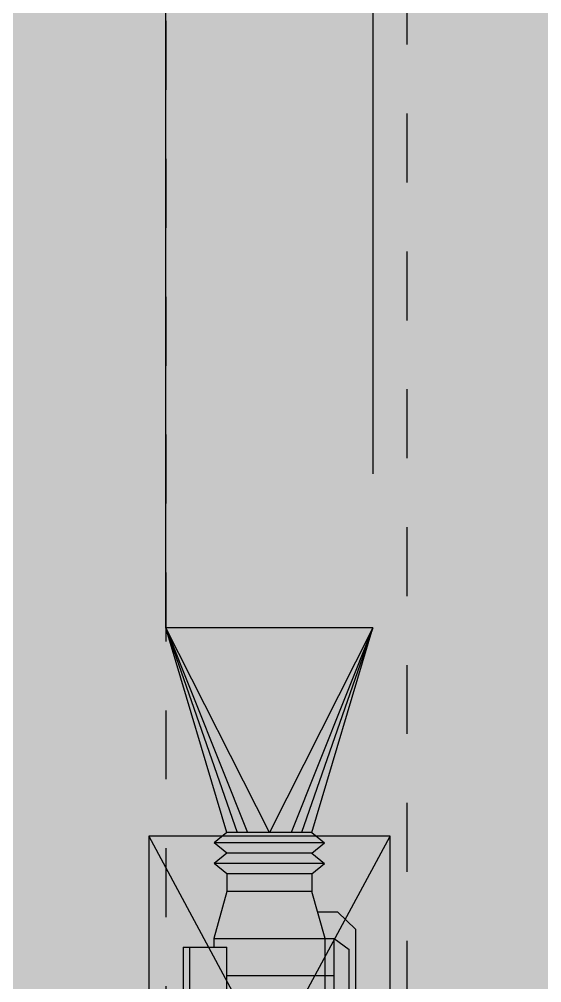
# Model space of a CAD drawing. Header units: metres. Extents: x -41 to 570, y -54 to 184.
# Drawn here: x -10.252 to -9.495, y -7.555 to -6.158 of the extents above; entities that cross this region are included whole.
import ezdxf

# ---------------------------------------------------------------- set-up
doc = ezdxf.new("R2010")
doc.units = ezdxf.units.M
doc.linetypes.add('DASHEDX2', pattern=[1.5, 1, -0.5])
for name, color, linetype in [('1', 232, 'DASHEDX2'), ('ARQ-DIM', 2, 'Continuous'), ('ARQ-PRJ', 7, 'DASHEDX2')]:
    doc.layers.add(name, color=color, linetype=linetype)
doc.layers.add('PUC$0$ARQ-FORRO', color=9, linetype='Continuous', lineweight=5)

# ---------------------------------------------------------------- blocks, each defined once
blk = doc.blocks.new('PUC$0$forro area comum')
at = {"layer": 'PUC$0$ARQ-FORRO'}
h = blk.add_hatch(color=256, dxfattribs=at)
h.dxf.hatch_style = 1
h.paths.add_polyline_path([(14.805, 8.4249), (14.805, 4.9249), (14.595, 4.9249), (14.595, 4.1049), (9.605, 4.1049), (9.605, 4.9249), (9.245, 4.9249), (9.245, 4.1049), (5.555, 4.1049), (5.555, 4.5249), (5.3974, 4.5249), (5.3974, 8.7049), (5.555, 8.7049), (5.555, 9.2849), (9.245, 9.2851), (9.245, 8.4249)])
blk = doc.blocks.new('PUC')
at = {"layer": 'PUC$0$ARQ-FORRO'}
blk.add_blockref('PUC$0$forro area comum', (0, 0), dxfattribs=at)
blk = doc.blocks.new('A3')
at = {"layer": 'ARQ-PRJ'}
for p, q in [((553.3833, -373.8895), (553.5333, -373.8895)), ((553.5333, -373.9045), (553.3833, -373.9045)), ((553.3833, -373.9045), (553.3833, -373.9545)), ((553.3833, -373.9045), (553.3833, -373.9545)), ((553.3983, -373.9545), (553.3983, -373.9045)), ((553.5333, -373.9545), (553.5333, -373.9045)), ((553.3833, -373.9545), (553.5333, -373.9545)), ((553.3833, -373.9545), (553.3858, -373.9545)), ((553.3833, -373.9545), (553.3983, -373.9545)), ((553.3848, -373.9545), (553.3838, -373.9545)), ((553.3848, -373.9545), (553.3848, -373.9725)), ((553.3848, -373.9545), (553.5318, -373.9545)), ((553.3858, -373.9545), (553.3858, -373.9745)), ((553.5333, -373.9545), (553.5308, -373.9545)), ((553.5308, -373.9545), (553.5308, -373.9745)), ((553.5318, -373.9545), (553.5318, -373.9725)), ((553.3848, -373.9725), (553.3968, -374.0845)), ((553.5308, -373.9745), (553.3858, -373.9745)), ((553.5318, -373.9725), (553.5198, -374.0845)), ((553.3968, -374.1045), (553.3968, -374.0845)), ((553.3968, -374.0845), (553.5198, -374.0845)), ((553.4093, -374.0845), (553.5073, -374.0845)), ((553.5198, -374.0845), (553.5198, -374.1045)), ((553.52, -374.1045), (553.3968, -374.1045)), ((553.3968, -374.1045), (553.3968, -374.1301)), ((553.3968, -374.1045), (553.5198, -374.1045)), ((553.4583, -374.1045), (553.4093, -374.1045)), ((553.4583, -374.1045), (553.5073, -374.1045)), ((553.52, -374.1045), (553.52, -374.1301)), ((553.3968, -374.1301), (553.3776, -374.1981)), ((553.52, -374.1301), (553.3968, -374.1301)), ((553.5392, -374.1981), (553.52, -374.1301)), ((553.3599, -374.1596), (553.3334, -374.1853)), ((553.3885, -374.1596), (553.3599, -374.1596)), ((553.3334, -374.1853), (553.3334, -374.3187)), ((553.3648, -374.1981), (553.343, -374.2141)), ((553.3776, -374.1981), (553.3648, -374.1981)), ((553.3648, -374.1981), (553.3648, -374.3058)), ((553.5392, -374.1981), (553.3776, -374.1981)), ((553.3776, -374.1981), (553.3776, -374.3058)), ((553.5392, -374.2109), (553.5392, -374.1981)), ((553.343, -374.2141), (553.343, -374.2898)), ((553.5392, -374.2109), (553.52, -374.2109)), ((553.52, -374.2109), (553.52, -374.293)), ((553.5392, -374.2109), (553.5802, -374.2109)), ((553.5834, -374.2109), (553.5738, -374.2109)), ((553.5738, -374.2109), (553.5738, -374.293)), ((553.5834, -374.293), (553.5834, -374.2109)), ((553.52, -374.252), (553.3648, -374.252)), ((553.3648, -374.3058), (553.343, -374.2898)), ((553.5834, -374.293), (553.52, -374.293)), ((553.5392, -374.3058), (553.5392, -374.293)), ((553.3776, -374.3058), (553.3648, -374.3058)), ((553.5392, -374.3058), (553.3776, -374.3058)), ((553.3776, -374.3058), (553.3968, -374.3738)), ((553.52, -374.3738), (553.5392, -374.3058)), ((553.3599, -374.3443), (553.3334, -374.3187)), ((553.3885, -374.3443), (553.3599, -374.3443)), ((553.3968, -374.3995), (553.3968, -374.3738)), ((553.3968, -374.3738), (553.52, -374.3738)), ((553.52, -374.3995), (553.52, -374.3738)), ((553.3968, -374.3995), (553.52, -374.3995))]:
    blk.add_line(p, q, dxfattribs=at)
blk = doc.blocks.new('A4')
at = {"layer": 'ARQ-PRJ', "ltscale": 0.8}
blk.add_lwpolyline([(555.78, -374.7568), (555.78, -374.1068), (555.43, -374.1068), (555.43, -374.7568)], close=True, dxfattribs=at)
for points in [[(555.78, -374.7568), (555.43, -374.1068)], [(555.78, -374.1068), (555.43, -374.7568)]]:
    blk.add_lwpolyline(points, dxfattribs=at)
blk = doc.blocks.new('A$C4365bc12')
at = {"layer": 'ARQ-PRJ'}
for p, q in [((-0.7896, 1.3898), (-0.7896, 4.1132)), ((-0.4896, 4.1132), (-0.4896, 1.3898)), ((-0.4896, 1.3898), (-0.7896, 1.3898)), ((-0.6396, 1.0927), (-0.7896, 1.3898)), ((-0.7012, 1.0927), (-0.7896, 1.3898)), ((-0.7896, 1.3898), (-0.6862, 1.0927)), ((-0.7896, 1.3898), (-0.6712, 1.0927)), ((-0.4896, 1.3898), (-0.6396, 1.0927)), ((-0.4896, 1.3898), (-0.6081, 1.0927)), ((-0.4896, 1.3898), (-0.5931, 1.0927)), ((-0.5781, 1.0927), (-0.4896, 1.3898)), ((-0.7012, 1.0927), (-0.7196, 1.0777)), ((-0.5781, 1.0927), (-0.7012, 1.0927)), ((-0.5781, 1.0927), (-0.5597, 1.0777)), ((-0.7012, 1.0627), (-0.7196, 1.0777)), ((-0.5597, 1.0777), (-0.7196, 1.0777)), ((-0.5781, 1.0627), (-0.5597, 1.0777)), ((-0.7012, 1.0627), (-0.7196, 1.0477)), ((-0.5781, 1.0627), (-0.7012, 1.0627)), ((-0.5781, 1.0627), (-0.5597, 1.0477)), ((-0.5597, 1.0477), (-0.7196, 1.0477)), ((-0.7012, 1.0327), (-0.7196, 1.0477)), ((-0.5781, 1.0327), (-0.5597, 1.0477))]:
    blk.add_line(p, q, dxfattribs=at)
at = {"layer": 'ARQ-PRJ', "rotation": 180}
for name, p in [('A4', (554.9654, -373.6691)), ('A3', (552.8188, -373.3667))]:
    blk.add_blockref(name, p, dxfattribs=at)
blk = doc.blocks.new('est-lo-08-6sa-r00')
at = {"layer": '1'}
for p, q in [((-586.326908, -1110.969722), (-710.898207, -812.49883)), ((-743.197886, -825.979586), (-629.189167, -1099.142722))]:
    blk.add_line(p, q, dxfattribs=at)

msp = doc.modelspace()

# ---------------------------------------------------------------- block references
at = {"rotation": 180}
msp.add_blockref('PUC', (0, 0), dxfattribs=at)
at = {"linetype": 'Continuous', "xscale": 0.01, "yscale": 0.01, "zscale": 0.01, "rotation": 337.346050855639}
msp.add_blockref('est-lo-08-6sa-r00', (0, 0), dxfattribs=at)
at = {"layer": 'ARQ-DIM'}
msp.add_blockref('A$C4365bc12', (-9.25, -8.43), dxfattribs=at)

doc.saveas('drawing.dxf')
